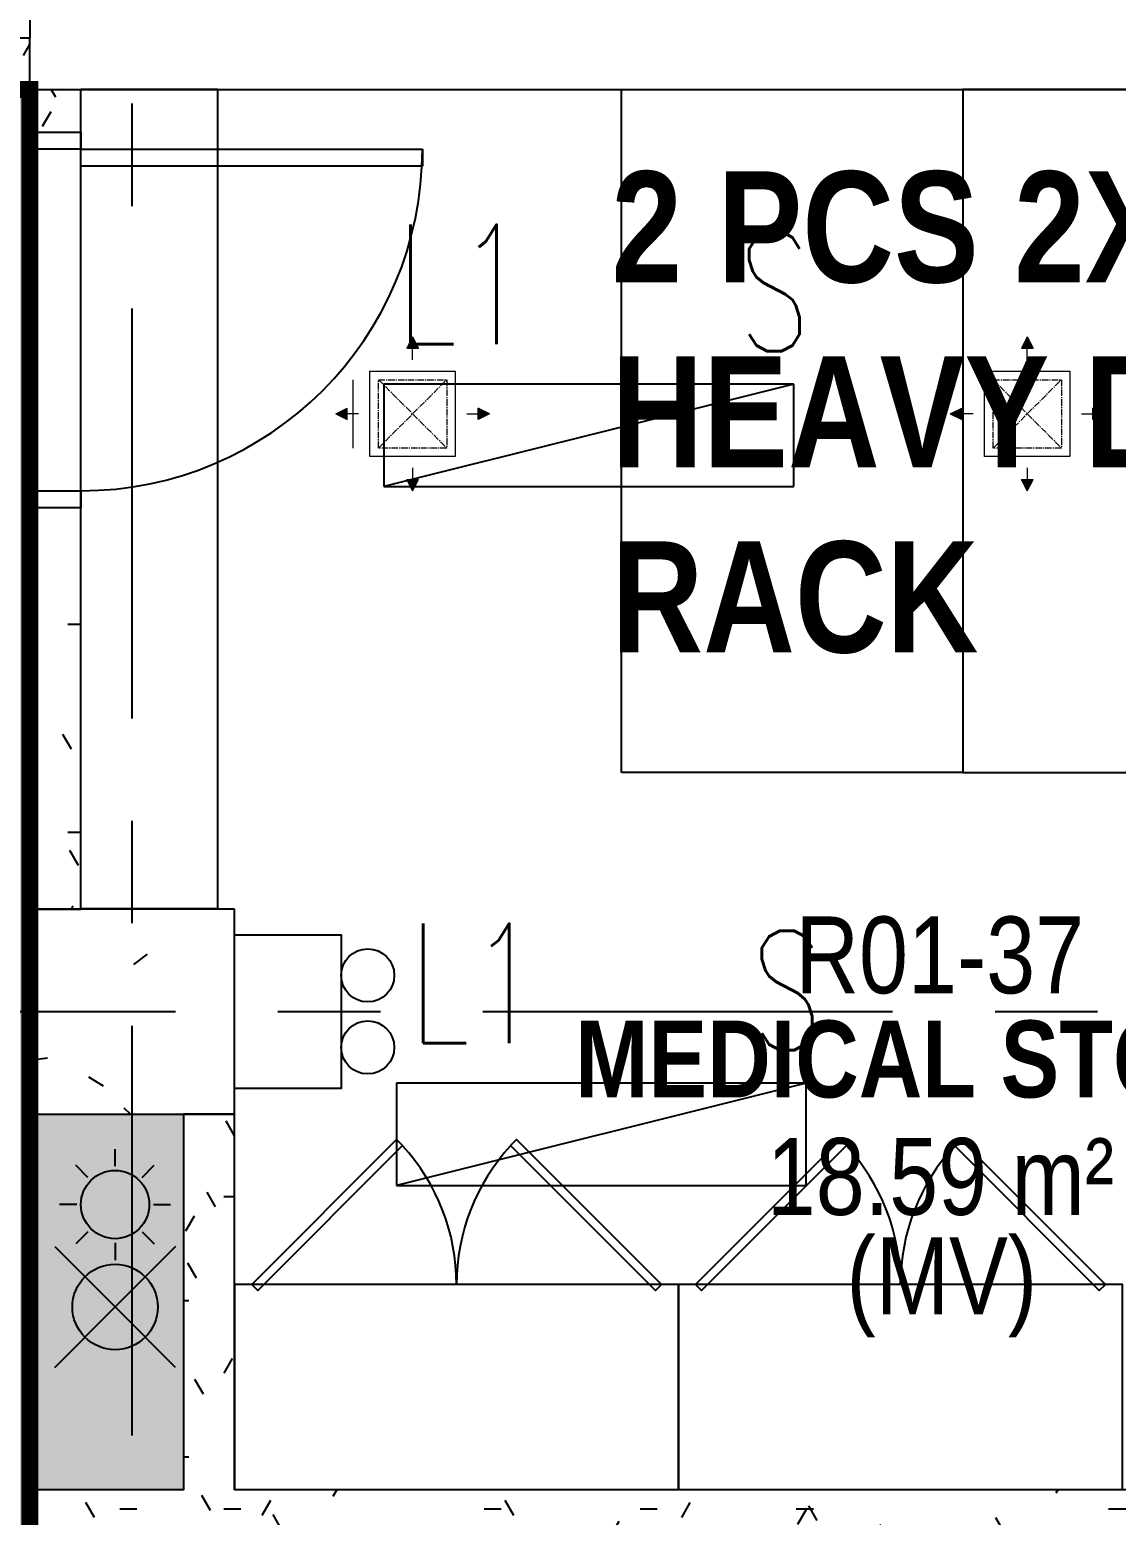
# Model space of a CAD drawing. Header units: millimetres. Extents: x -92759 to 184353, y -15225 to 86714.
# Drawn here: x -40633 to -37451, y 68866 to 73216 of the extents above; entities that cross this region are included whole.
import ezdxf

# ---------------------------------------------------------------- set-up
doc = ezdxf.new("R2010")
doc.units = ezdxf.units.MM
for name, pattern in [('CENTER2', [28.575, 19.05, -3.175, 3.175, -3.175]), ('HIDDEN', [0.375, 0.25, -0.125]), ('IDA - Grid Line', [2100, 1200, -300, 300, -300])]:
    doc.linetypes.add(name, pattern=pattern)
for name, color, linetype in [('0-1', 9, 'Continuous'), ('A-_DOOR----_E', 8, 'Continuous'), ('A-_FURT----_E-1', 8, 'Continuous'), ('A-_ROOMNAME_A', 8, 'Continuous'), ('A-_WALL----_E', 8, 'Continuous'), ('A-_WALL----_H-1', 9, 'Continuous'), ('A-_WALLPRTN_E', 8, 'Continuous'), ('A-PATT-CONC', 8, 'Continuous'), ('E-EM LIGHT', 1, 'Continuous'), ('E-legend', 1, 'Continuous'), ('E-LIGHT----E', 1, 'Continuous'), ('FURNITURE STORE', 30, 'Continuous'), ('HF', 7, 'Continuous'), ('M-ACMV_FCU', 5, 'Continuous'), ('S-_COLN----_E', 8, 'Continuous')]:
    doc.layers.add(name, color=color, linetype=linetype)
for name, color, linetype, true_color in [('1599_FURN_RHH_BLK8 _NEW__1ST STY_dwg _2_-1', 7, 'Continuous', 0xaaaaaa), ('A-_DETA----_ED-2', 1, 'Continuous', 0xff0000), ('A-_FURN--4', 7, 'Continuous', 0xaaaaaa), ('E-_FIREALAM_E-1', 1, 'Continuous', 0xff0000), ('S-_ANOTGRID_E-1', 9, 'IDA - Grid Line', 0x808080)]:
    doc.layers.add(name, color=color, linetype=linetype, true_color=true_color)
for name, color, linetype, lineweight in [('HFI 9MM FPB', 94, 'Continuous', 5), ('M-ACMV_FAD', 3, 'Continuous', 18), ('M-ACMV_FAG', 3, 'Continuous', 25)]:
    doc.layers.add(name, color=color, linetype=linetype, lineweight=lineweight)
doc.styles.add('Arial Narrow_2', font='ARIALN.TTF', dxfattribs={"height": 225})
doc.styles.add('Arial Narrow_B_1', font='ARIALNB.TTF', dxfattribs={"height": 300})
doc.styles.add('Arial Narrow_B_2', font='ARIALNB.TTF', dxfattribs={"height": 180})
doc.styles.add('T3', font='simplex.shx', dxfattribs={"width": 0.7, "height": 300})
pattern_1 = [(0, (-11870.95, 40538.29), (609.6, 152.4), [50.292, -406.908, 50.292, -406.908, -2438.4]), (0, (-11870.95, 40538.29), (609.6, 152.4), [-914.4, 50.292, -864.108, 50.292, -406.908, -1066.8]), (0, (-11870.95, 40538.29), (609.6, 152.4), [-2286, 50.292, -254.508, 50.292, -711.708]), (120, (-11642.35, 40614.49), (-436.7823, 451.7291), [50.292, -406.908, 50.292, -406.908, -2438.4]), (120, (-11642.35, 40614.49), (-436.7823, 451.7291), [-914.4, 50.292, -864.108, 50.292, -406.908, -1066.8]), (120, (-11642.35, 40614.49), (-436.7823, 451.7291), [-2286, 50.292, -254.508, 50.292, -711.708]), (240, (-11566.15, 40919.29), (-172.8177, -604.1291), [50.292, -406.908, 50.292, -406.908, -2438.4]), (240, (-11566.15, 40919.29), (-172.8177, -604.1291), [-914.4, 50.292, -864.108, 50.292, -406.908, -1066.8]), (240, (-11566.15, 40919.29), (-172.8177, -604.1291), [-2286, 50.292, -254.508, 50.292, -711.708])]

# ---------------------------------------------------------------- blocks, each defined once
blk = doc.blocks.new('IDA- Fire Extinguisher1 - 3kg AB-8839181-BLK8_RHH_1ST STOREY PLAN')
at = {"layer": 'A-_DETA----_ED-2'}
for p in [(-176.8, 376.8), (176.8, 376.8), (-176.8, 23.2), (176.8, 23.2)]:
    blk.add_line(p, (0, 200), dxfattribs=at)
blk.add_circle((0, 200), 125, dxfattribs=at)
blk = doc.blocks.new('IDA - Strobe Light - IDA - Strobe Light-8845868-BLK8_RHH_1ST STOREY PLAN')
at = {"layer": 'A-_DETA----_ED-2'}
for p, q in [((300, 312.5), (300, 362.5)), ((220.5, 279.5), (185.1, 314.9)), ((379.5, 279.5), (414.9, 314.9)), ((187.5, 200), (137.5, 200)), ((412.5, 200), (462.5, 200)), ((220.5, 120.5), (185.1, 85.1)), ((300, 87.5), (300, 37.5)), ((379.5, 120.5), (414.9, 85.1))]:
    blk.add_line(p, q, dxfattribs=at)
blk.add_circle((300, 200), 100, dxfattribs=at)
blk = doc.blocks.new('IDA - F - Single - Swing1 - 1100L X 2200H -TD-03-10510365-BLK8_RHH_1ST STOREY PLAN')
at = {"layer": 'A-_DOOR----_E'}
for p, q in [((-550, 75), (-500, 75)), ((-500, 75), (-500, -75)), ((500, 75), (550, 75)), ((500, -75), (500, 75)), ((-500, -75), (-550, -75)), ((450, -75), (500, -75)), ((450, -1075), (450, -75)), ((500, -75), (500, -1075)), ((550, -75), (500, -75)), ((500, -1075), (450, -1075))]:
    blk.add_line(p, q, dxfattribs=at)
blk.add_arc((500, -75), 1000, 180, 270, dxfattribs=at)
blk = doc.blocks.new('1599_FURN_RHH_BLK8 _NEW__1ST STY_dwg _2_-10346281-BLK8_RHH_1ST STOREY PLAN')
at = {"layer": 'A-_FURN--4'}
for p, q in [((-4080.8, -9374.8), (-4080.8, -9374.8)), ((-3729.4, -9374.8), (-3729.4, -9374.8)), ((-2780.8, -9374.8), (-2780.8, -9374.8)), ((-2429.4, -9374.8), (-2429.4, -9374.8))]:
    blk.add_line(p, q, dxfattribs=at)
at = {"layer": 'A-_FURN--4', "flags": 128}
for points in [[(-5005.1, -6299.1), (-4605.1, -6299.1), (-4605.1, -8699.1), (-5005.1, -8699.1)], [(-4505.1, -9799.1), (-4080.8, -9374.8), (-4063.2, -9392.5), (-4487.4, -9816.7)], [(-3305.1, -9799.1), (-3729.4, -9374.8), (-3747, -9392.5), (-3322.8, -9816.7)], [(-3205.1, -9799.1), (-2780.8, -9374.8), (-2763.2, -9392.5), (-3187.4, -9816.7)], [(-2005.1, -9799.1), (-2429.4, -9374.8), (-2447, -9392.5), (-2022.8, -9816.7)], [(-3255.1, -10399.1), (-3255.1, -9799.1), (-4555.1, -9799.1), (-4555.1, -10399.1)], [(-1955.1, -10399.1), (-1955.1, -9799.1), (-3255.1, -9799.1), (-3255.1, -10399.1)]]:
    blk.add_lwpolyline(points, close=True, dxfattribs=at)
at = {"layer": 'A-_FURN--4'}
for centre, start, end in [((-4505.1, -9799.1), 0, 42.612), ((-3305.1, -9799.1), 137.388, 180), ((-3205.1, -9799.1), 0, 42.612), ((-2005.1, -9799.1), 137.388, 180)]:
    blk.add_arc(centre, 600, start, end, dxfattribs=at)
blk = doc.blocks.new('A$Cb2bf8f38')
at = {"layer": 'A-_WALL----_H-1'}
h = blk.add_hatch(dxfattribs=at)
h.set_pattern_fill('FP_1', color=256, style=0, pattern_type=2)
h.set_pattern_definition(pattern_1)
h.paths.add_polyline_path([(2300, 40500), (2300, 40650), (575, 40650), (575, 40500), (1219.9, 40500)])
h = blk.add_hatch(dxfattribs=at)
h.set_pattern_fill('FP_1', color=256, style=0, pattern_type=2)
h.set_pattern_definition(pattern_1)
h.paths.add_polyline_path([(2375, 38100), (2450, 38100), (2450, 39275), (2300, 39275), (2300, 38100)])
h.paths.add_polyline_path([(2375, 40375), (2450, 40375), (2450, 40500), (2300, 40500), (2300, 40375)])
h = blk.add_hatch(dxfattribs=at)
h.set_pattern_fill('FP_1', color=256, style=0, pattern_type=2)
h.set_pattern_definition(pattern_1)
h.paths.add_polyline_path([(2750, 36400), (2900, 36400), (2900, 37500), (2750, 37500)])
h = blk.add_hatch(dxfattribs=at)
h.set_pattern_fill('FP_1', color=256, style=0, pattern_type=2)
h.set_pattern_definition(pattern_1)
h.paths.add_polyline_path([(2450, 36250), (7200, 36250), (7200, 36400), (2300, 36400), (2300, 36250), (2375, 36250)])
at = {"layer": 'S-_COLN----_E'}
h = blk.add_hatch(dxfattribs=at)
h.set_pattern_fill('FP_4', color=256, style=0, pattern_type=2)
h.set_pattern_definition([(50, (-11870.95, 40538.3), (1093.104, -95.634), [114.3, -1257.3]), (355, (-11871, 40538.3), (-211.46, 1146.34), [91.44, -1005.84]), (100.451, (-11779.9, 40530.3), (881.656, 1050.7), [97.14, -1068.54]), (46.184, (-11871, 40843.1), (1626.47, -252.26), [171.45, -1885.95]), (96.636, (-11735.4, 40822), (1424.42, 1484.57), [145.71, -1602.81]), (351.184, (-11871, 40843.1), (1424.43, 1484.55), [137.16, -1508.76]), (21, (-11718.55, 40766.9), (909.686, -613.59), [114.3, -1257.3]), (326, (-11718.6, 40766.9), (370.81, 1105.13), [91.44, -1005.84]), (71.451, (-11642.7, 40715.8), (1280.5, 491.53), [97.14, -1068.54]), (37.5, (-11870.95, 40538.3), (18.531, 507.33), [50.292, -943.356, 50.292, -970.788, -1009.65]), (37.5, (-11870.95, 40538.3), (18.531, 507.33), [-2014.73, 50.29, -959.36]), (7.5, (-11870.95, 40538.3), (400.918, 601.084), [50.292, -531.876, 50.292, -920.496, -384.81]), (7.5, (-11870.95, 40538.3), (400.918, 601.084), [-1552.956, 50.29, -334.52]), (327.5, (-12210.8, 40538.3), (813.545, -34.374), [50.292, -330.708, 50.292, -1138.428, -1577.34]), (327.5, (-12210.8, 40538.3), (813.545, -34.374), [-1569.72, 50.29, -1527.05]), (317.5, (-12363.2, 40538.3), (888.775, 152.56), [50.292, -445.008, 50.292, -739.14, -1120.14]), (317.5, (-12363.2, 40538.3), (888.775, 152.56), [-1284.73, 50.29, -1069.85])])
h.paths.add_polyline_path([(2900, 37500), (2900, 38100), (2300, 38100), (2300, 37500), (2750, 37500)])
at = {"layer": 'A-_WALL----_E'}
for q in [(2300, 40650), (2450, 40500)]:
    blk.add_line((2300, 40500), q, dxfattribs=at)
at = {"layer": 'A-_WALLPRTN_E'}
for p, q in [((2300, 46200), (2300, 40650)), ((2300, 40650), (-1425, 40650)), ((-1425, 40500), (2300, 40500)), ((2300, 40500), (2300, 40375)), ((2450, 40500), (7200, 40500)), ((2450, 40375), (2450, 40500)), ((2300, 40375), (2450, 40375)), ((2300, 39275), (2300, 38100)), ((2450, 39275), (2300, 39275)), ((2450, 38100), (2450, 39275)), ((2300, 38100), (2450, 38100)), ((2750, 37500), (2750, 36400)), ((2900, 37500), (2750, 37500)), ((2900, 36400), (2900, 37500)), ((2750, 36400), (2300, 36400)), ((2300, 36400), (2300, 36150)), ((7200, 36400), (2900, 36400))]:
    blk.add_line(p, q, dxfattribs=at)
at = {"layer": 'FURNITURE STORE', "color": 8}
for points in [[(4032.8, 38500), (4032.8, 40500), (5032.8, 40500), (5032.8, 38500)], [(6032.8, 38500), (6032.8, 40500), (5032.8, 40500), (5032.8, 38500)]]:
    blk.add_lwpolyline(points, close=True, dxfattribs=at)
at = {"layer": 'S-_ANOTGRID_E-1'}
for p, q in [((2600, -20141.4), (2600, 53272.8)), ((-38373.1, 37800), (13584.7, 37800))]:
    blk.add_line(p, q, dxfattribs=at)
at = {"layer": 'S-_COLN----_E'}
for p, q in [((2450, 38100), (2300, 38100)), ((2300, 38100), (2300, 37500)), ((2900, 38100), (2450, 38100)), ((2900, 37500), (2900, 38100)), ((2300, 37500), (2750, 37500)), ((2750, 37500), (2900, 37500))]:
    blk.add_line(p, q, dxfattribs=at)
at = {"layer": '1599_FURN_RHH_BLK8 _NEW__1ST STY_dwg _2_-1'}
blk.add_blockref('1599_FURN_RHH_BLK8 _NEW__1ST STY_dwg _2_-10346281-BLK8_RHH_1ST STOREY PLAN', (7455.1, 46800), dxfattribs=at)
at = {"layer": 'A-_DOOR----_E', "rotation": 89.99999999999991}
blk.add_blockref('IDA - F - Single - Swing1 - 1100L X 2200H -TD-03-10510365-BLK8_RHH_1ST STOREY PLAN', (2375, 39825), dxfattribs=at)
at = {"layer": 'A-_FURT----_E-1', "rotation": 89.99999999999926}
blk.add_blockref('IDA- Fire Extinguisher1 - 3kg AB-8839181-BLK8_RHH_1ST STOREY PLAN', (2750, 36935), dxfattribs=at)
at = {"layer": 'E-_FIREALAM_E-1', "rotation": 89.99999999999623}
blk.add_blockref('IDA - Strobe Light - IDA - Strobe Light-8845868-BLK8_RHH_1ST STOREY PLAN', (2750, 36935), dxfattribs=at)
at = {"layer": 'A-_ROOMNAME_A', "char_height": 225, "attachment_point": 1}
for s, insert, width, style in [('R01-37', (4542.7, 38078.4), 1058.227, 'Arial Narrow_2'), ('MEDICAL STORE', (3897.7, 37773.6), 2621.518, 'Arial Narrow_B_1'), ('18.59 m²', (4458.7, 37429.6), 1262.658, 'Arial Narrow_2'), ('(MV)', (4692, 37138.5), 697.468, 'Arial Narrow_2')]:
    blk.add_mtext(s, dxfattribs=dict(at, insert=insert, width=width, style=style))
at = {"layer": 'FURNITURE STORE', "color": 8, "insert": (4003.7, 40260.2), "char_height": 325, "width": 2694.798, "attachment_point": 1, "style": 'Arial Narrow_B_2'}
blk.add_mtext('2 PCS 2X1m \\PHEAVY DUTY \\PRACK', dxfattribs=at)
blk = doc.blocks.new('RCP_B8L1')
at = {"layer": 'HFI 9MM FPB'}
h = blk.add_hatch(dxfattribs=at)
h.set_pattern_fill('ANSI33', color=256, scale=50)
h.paths.add_polyline_path([(3420.95034, 503711.71507), (3420.95034, 499961.70958), (14170.95033, 499961.70958), (14170.95033, 498786.70958), (14170.95033, 496961.70958), (14620.95033, 496961.70958), (14620.95033, 495861.70958), (14170.95033, 495861.70958), (14170.95033, 487961.70958), (14770.95033, 487961.70958), (14770.95033, 488411.70958), (17420.95033, 488411.70958), (17420.95033, 489484.4), (17420.95033, 489561.70958), (19070.95033, 489561.70958), (19070.95033, 488561.70958), (18870.95033, 488561.70958), (18870.95033, 487961.70958), (19070.95033, 487961.70958), (19070.95033, 485386.70958), (15770.95033, 485386.70958), (15770.95033, 486036.70958), (14170.95033, 486036.70958), (14170.95033, 474361.70958), (16695.95033, 474361.70958), (16695.95033, 472561.70958), (14827.95033, 472561.70958), (14827.95033, 472661.70958), (14170.95033, 472661.70958), (14170.95033, 456911.7134), (11460.95032, 456911.7134), (11460.95032, 457661.70958), (7770.95034, 457661.70958), (7770.95034, 457211.70958), (3170.94439, 457211.70958), (3170.94439, 464761.70958), (-2529.04966, 464761.70958), (-2529.04966, 475336.70958), (5770.95034, 475336.70958), (5770.95034, 465361.70958), (12071.95033, 465361.70958), (12071.95033, 486011.70958), (3321.95033, 486011.70958), (3321.95033, 497561.70958), (-2879.04966, 497561.70958), (-2879.04966, 499961.70958), (1920.95034, 499961.70958), (1920.95034, 503711.71507), (2120.95034, 503711.71507)])
h.paths.add_polyline_path([(13420.95033, 497861.70958), (13420.95033, 457661.70958), (12820.95033, 457661.70958), (12820.95033, 497861.70958), (-2178.96619, 497861.70958), (-2178.96619, 499661.70958), (13420.95033, 499661.70958)], flags=16)
h.paths.add_polyline_path([(12070.95033, 496961.70958), (3671.95033, 496961.70959), (3671.95033, 486161.70959), (12070.95033, 486161.70958)], flags=16)
h.paths.add_polyline_path([(15120.95033, 488099.20958), (15120.95033, 486299.20958), (16320.95033, 486299.20958), (16320.95033, 485699.20958), (18720.95033, 485699.20958), (18720.95033, 488099.20958)], flags=16)
h.paths.add_polyline_path([(8070.95034, 463261.70958), (11870.95034, 463261.70958), (11870.95034, 459461.70958), (8070.95034, 459461.70958)], flags=0)
h.paths.add_polyline_path([(7920.95034, 463411.70958), (12020.95034, 463411.70958), (12020.95034, 459311.70958), (7920.95034, 459311.70958)], flags=16)
h.paths.add_polyline_path([(-1979.04966, 474849.20967), (5220.95034, 474849.20967), (5220.95034, 465249.22398), (-1979.04966, 465249.22398)], flags=16)
h.paths.add_polyline_path([(-2529.04966, 467793.20229), (-2529.04966, 464761.70958), (3170.94439, 464761.70958), (3170.94439, 457211.70958), (7770.95034, 457211.70958), (7770.95034, 457661.70958), (11460.95032, 457661.70958), (11460.95032, 456911.7134), (14170.95033, 456911.7134), (14170.95033, 472661.70958), (14020.95033, 472661.70958), (14020.95033, 457061.70958), (11610.95032, 457061.70958), (11610.95032, 457811.70958), (7620.95034, 457811.70958), (7620.95034, 457361.70958), (3320.94439, 457361.70958), (3320.94439, 464911.70958), (-2379.04966, 464911.70958), (-2379.04966, 467793.20229), (-2379.04966, 475186.70967), (5620.95034, 475186.70967), (5620.95034, 465211.72398), (12220.95033, 465211.72398), (12220.95033, 486011.70958), (12070.95033, 486011.70958), (12070.95033, 465361.72398), (5770.95034, 465361.72398), (5770.95034, 475336.70967), (-2529.04966, 475336.70967)], flags=16)
at = {"layer": 'HF'}
blk.add_lwpolyline([(3420.95034, 503711.71507), (3420.95034, 499961.70958), (14170.95033, 499961.70958), (14170.95033, 498786.70958), (14170.95033, 498786.70958), (14170.95033, 496961.70958), (14620.95033, 496961.70958), (14620.95033, 495861.70958), (14170.95033, 495861.70958), (14170.95033, 487961.70958)], dxfattribs=at)
blk = doc.blocks.new('mickey mouse ltg')
at = {"layer": 'E-EM LIGHT'}
blk.add_lwpolyline([(-352.5, 0), (93.2, 0), (93.2, -309.1), (-352.5, -309.1)], close=True, dxfattribs=at)
for centre in [(-233.8, -386.1), (-24.6, -386.1)]:
    blk.add_circle(centre, 77, dxfattribs=at)
blk = doc.blocks.new('E2')
at = {"layer": 'E-legend', "lineweight": 25, "xscale": 1.009134083687406, "yscale": 1.009134083687406, "zscale": 1.009134083687406, "rotation": 179.9999999999651}
blk.add_blockref('mickey mouse ltg', (-440506.3, 381156.8), dxfattribs=at)
blk = doc.blocks.new('L1S-W')
at = {"layer": 'E-LIGHT----E', "color": 1}
for p, q in [((-1200, 300), (-1200, 0)), ((0, 300), (-1200, 300)), ((0, 300), (-1200, 0)), ((0, 0), (0, 300)), ((-1200, 0), (0, 0)), ((0, 0), (0, 0)), ((0, 0), (0, 0))]:
    blk.add_line(p, q, dxfattribs=at)
at = {"layer": 'E-LIGHT----E', "color": 1, "lineweight": 18, "style": 'T3', "width": 0.7}
for s, p in [('L1', (-1164.1, 417.3)), ('S', (-161.6, 396.4))]:
    blk.add_text(s, height=350, dxfattribs=at).set_placement(p)
blk = doc.blocks.new('EL_B8_L1_R4')
at = {"color": 6, "linetype": 'HIDDEN', "ltscale": 40, "const_width": 50}
blk.add_lwpolyline([(13092.9, -27358.3), (13092.9, -43108.3), (10382.9, -43108.3), (10382.9, -42358.3), (6692.9, -42358.3), (6692.9, -42758.3), (2092.9, -42758.3), (2092.9, -35258.3), (-3607.1, -35258.3), (-3607.1, -24683.3), (4692.9, -24683.3), (4692.9, -34658.3), (10992.9, -34658.3), (10992.9, -14008.3), (2242.9, -14008.3), (2242.9, -2458.3), (-3957.1, -2458.3), (-3957.1, -58.3), (842.9, -58.3), (842.9, 3691.7), (2342.9, 3691.7), (2342.9, -58.3), (13092.9, -58.3), (13092.9, -12058.3)], dxfattribs=at)
at = {"color": 0, "linetype": 'ByBlock', "lineweight": 0, "rotation": 270}
blk.add_blockref('E2', (-367463.8, -443133.8), dxfattribs=at)
at = {"layer": 'E-LIGHT----E', "color": 0}
for p in [(15330.4, -1221.1), (15367.2, -3268)]:
    blk.add_blockref('L1S-W', p, dxfattribs=at)
blk = doc.blocks.new('A$C97506c09')
at = {"layer": 'M-ACMV_FAG', "lineweight": 5}
h = blk.add_hatch(color=3, dxfattribs=at)
h.dxf.hatch_style = 1
h.paths.add_polyline_path([(-16.8, 191.9), (16.8, 191.9), (0, 225.4)])
h = blk.add_hatch(color=3, dxfattribs=at)
h.dxf.hatch_style = 1
h.paths.add_polyline_path([(-225.4, 0), (-191.9, -16.8), (-191.9, 16.8)])
h = blk.add_hatch(color=3, dxfattribs=at)
h.dxf.hatch_style = 1
h.paths.add_polyline_path([(191.9, 16.8), (191.9, -16.8), (225.4, 0)])
h = blk.add_hatch(color=3, dxfattribs=at)
h.dxf.hatch_style = 1
h.paths.add_polyline_path([(0, -225.4), (16.8, -191.9), (-16.8, -191.9)])
at = {"layer": 'M-ACMV_FAD', "color": 3, "lineweight": 5}
blk.add_lwpolyline([(-125, 125), (125, 125), (125, -125), (-125, -125)], close=True, dxfattribs=at)
at = {"layer": 'M-ACMV_FAG', "color": 3, "lineweight": 5}
for p, q in [((0, 225.4), (-16.8, 191.9)), ((0, 225.4), (16.8, 191.9)), ((16.8, 191.9), (-16.8, 191.9)), ((0, 158.4), (0, 191.9)), ((-225.4, 0), (-191.9, 16.8)), ((-225.4, 0), (-191.9, -16.8)), ((-191.9, -16.8), (-191.9, 16.8)), ((-158.4, 0), (-191.9, 0)), ((158.4, 0), (191.9, 0)), ((191.9, -16.8), (191.9, 16.8)), ((225.4, 0), (191.9, 16.8)), ((225.4, 0), (191.9, -16.8)), ((0, -158.4), (0, -191.9)), ((16.8, -191.9), (-16.8, -191.9)), ((0, -225.4), (-16.8, -191.9)), ((0, -225.4), (16.8, -191.9))]:
    blk.add_line(p, q, dxfattribs=at)
at = {"layer": 'M-ACMV_FAG', "color": 3, "linetype": 'CENTER2', "lineweight": 5}
for p, q in [((-100, -100), (100, 100)), ((100, -100), (-100, 100))]:
    blk.add_line(p, q, dxfattribs=at)
blk.add_lwpolyline([(-100, 100), (100, 100), (100, -100), (-100, -100)], close=True, dxfattribs=at)
blk = doc.blocks.new('ACMV_B8L1_R9')
at = {"layer": 'M-ACMV_FAD'}
blk.add_line((250116.4, -37763.2), (250116.4, -37963.2), dxfattribs=at)
at = {"layer": 'M-ACMV_FAG', "rotation": 270.0000165603296}
for p in [(250291.4, -37863.2), (252091.4, -37863.2)]:
    blk.add_blockref('A$C97506c09', p, dxfattribs=at)

msp = doc.modelspace()

# ---------------------------------------------------------------- block references
at = {"layer": '0-1'}
msp.add_blockref('A$Cb2bf8f38', (-42933, 32541.2), dxfattribs=at)

# ---------------------------------------------------------------- next in the draw order: block references
at = {"color": 0}
msp.add_blockref('EL_B8_L1_R4', (-53725.9, 73099.6), dxfattribs=at)
at = {"layer": 'A-PATT-CONC', "color": 152, "true_color": 0x2776bb}
msp.add_blockref('RCP_B8L1', (-54804, -426920.5), dxfattribs=at)

# ---------------------------------------------------------------- next in the draw order: block references
at = {"layer": 'M-ACMV_FCU', "color": 5}
msp.add_blockref('ACMV_B8L1_R9', (-289803, 109954.6), dxfattribs=at)

doc.saveas('drawing.dxf')
